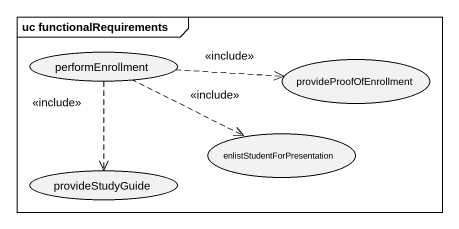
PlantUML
@startuml
mainframe uc functionalRequirements
usecase performEnrollment
usecase provideProofOfEnrollment
usecase enlistStudentForPresentation
usecase provideStudyGuide
performEnrollment .right.> provideProofOfEnrollment : <<include>>
performEnrollment .right.> enlistStudentForPresentation : <<include>>
performEnrollment ..> provideStudyGuide : <<include>>
@enduml
